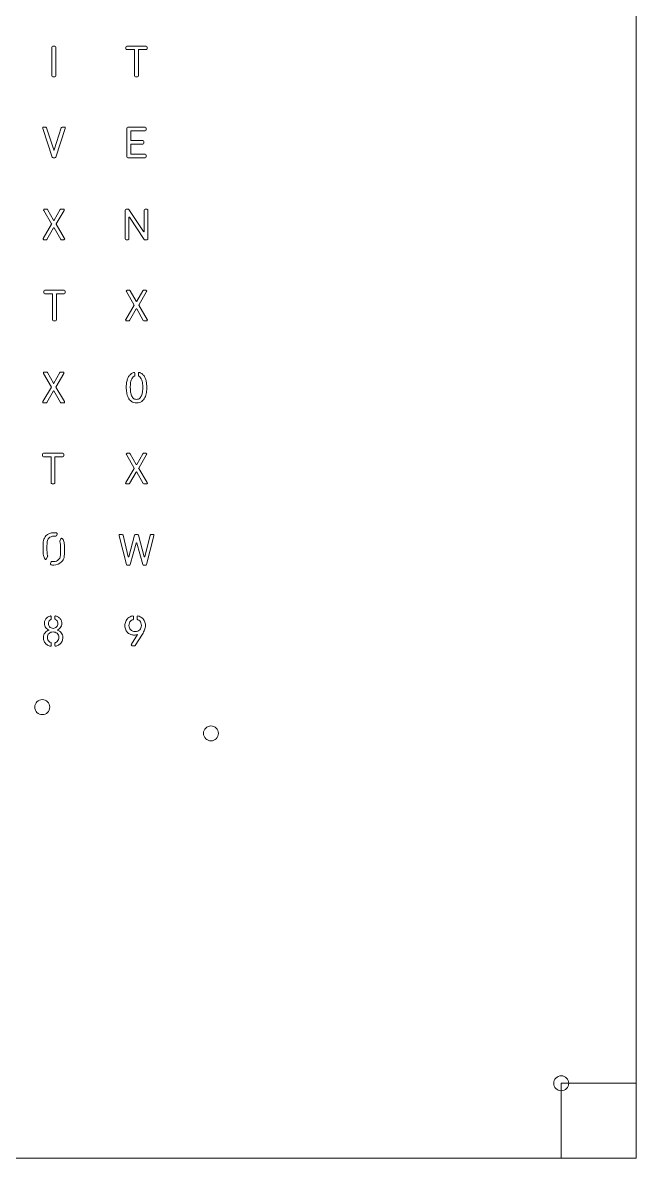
# Model space of a CAD drawing. Header units: millimetres. Extents: x -160 to 740, y -160 to 740.
# Drawn here: x 494.9 to 740.2, y -159.8 to 294.5 of the extents above; entities that cross this region are included whole.
import ezdxf

# ---------------------------------------------------------------- set-up
doc = ezdxf.new("R2010")
doc.units = ezdxf.units.MM
doc.header["$MEASUREMENT"] = 0
doc.layers.add('Layer 1', color=7, linetype='Continuous', lineweight=0)

msp = doc.modelspace()

# ---------------------------------------------------------------- linework, layer by layer
at = {"layer": 'Layer 1', "color": 18, "lineweight": 9, "true_color": 0x000000}
msp.add_lwpolyline([(740.16, -159.84), (-159.84, -159.84), (-159.84, 740.16), (740.16, 740.16)], close=True, dxfattribs=at)
at = {"layer": 'Layer 1', "color": 250, "lineweight": 9, "true_color": 0x231f20}
msp.add_lwpolyline([(710.16, -129.84), (740.16, -129.84), (740.16, -159.84), (710.16, -159.84)], close=True, dxfattribs=at)
at = {"layer": 'Layer 1', "color": 18, "lineweight": 9, "true_color": 0x000000}
for centre in [(502.73, 20.66), (570.16, 10.16), (710.16, -129.84)]:
    msp.add_circle(centre, 3, dxfattribs=at)
at = {"layer": 'Layer 1', "color": 250, "lineweight": 9, "true_color": 0x231f20}
for points, knots in [([(507.79, 272.89), (507.79, 272.89), (506.98, 272.89), (506.98, 272.89), (506.78, 272.89), (506.61, 273.05), (506.61, 273.25), (506.61, 273.25), (506.61, 284.78), (506.61, 284.78), (506.61, 284.98), (506.78, 285.15), (506.98, 285.15), (506.98, 285.15), (507.79, 285.15), (507.79, 285.15), (507.99, 285.15), (508.16, 284.98), (508.16, 284.78), (508.16, 284.78), (508.16, 273.25), (508.16, 273.25), (508.16, 273.05), (507.99, 272.89), (507.79, 272.89)], [0, 0, 0, 0, 1, 1, 1, 2, 2, 2, 3, 3, 3, 4, 4, 4, 5, 5, 5, 6, 6, 6, 7, 7, 7, 8, 8, 8, 8]), ([(540.8, 272.89), (540.8, 272.89), (540, 272.89), (540, 272.89), (539.79, 272.89), (539.63, 273.05), (539.63, 273.25), (539.63, 273.25), (539.63, 283.63), (539.63, 283.63), (539.63, 283.69), (539.58, 283.74), (539.52, 283.74), (539.52, 283.74), (536.52, 283.74), (536.52, 283.74), (536.32, 283.74), (536.15, 283.91), (536.15, 284.11), (536.15, 284.11), (536.15, 284.78), (536.15, 284.78), (536.15, 284.98), (536.32, 285.15), (536.52, 285.15), (536.52, 285.15), (544.27, 285.15), (544.27, 285.15), (544.48, 285.15), (544.64, 284.98), (544.64, 284.78), (544.64, 284.78), (544.64, 284.11), (544.64, 284.11), (544.64, 283.91), (544.48, 283.74), (544.27, 283.74), (544.27, 283.74), (541.28, 283.74), (541.28, 283.74), (541.22, 283.74), (541.17, 283.69), (541.17, 283.63), (541.17, 283.63), (541.17, 273.25), (541.17, 273.25), (541.17, 273.05), (541.01, 272.89), (540.8, 272.89)], [0, 0, 0, 0, 1, 1, 1, 2, 2, 2, 3, 3, 3, 4, 4, 4, 5, 5, 5, 6, 6, 6, 7, 7, 7, 8, 8, 8, 9, 9, 9, 10, 10, 10, 11, 11, 11, 12, 12, 12, 13, 13, 13, 14, 14, 14, 15, 15, 15, 16, 16, 16, 16]), ([(507.74, 240.44), (507.74, 240.44), (507.04, 240.44), (507.04, 240.44), (506.88, 240.44), (506.74, 240.55), (506.69, 240.7), (506.69, 240.7), (502.9, 252.22), (502.9, 252.22), (502.86, 252.34), (502.88, 252.46), (502.95, 252.56), (503.02, 252.65), (503.13, 252.71), (503.25, 252.71), (503.25, 252.71), (504.1, 252.71), (504.1, 252.71), (504.26, 252.71), (504.4, 252.6), (504.45, 252.45), (504.45, 252.45), (507.29, 243.61), (507.29, 243.61), (507.31, 243.54), (507.37, 243.54), (507.39, 243.54), (507.4, 243.54), (507.47, 243.54), (507.49, 243.61), (507.49, 243.61), (510.33, 252.45), (510.33, 252.45), (510.38, 252.6), (510.52, 252.71), (510.68, 252.71), (510.68, 252.71), (511.53, 252.71), (511.53, 252.71), (511.65, 252.71), (511.75, 252.65), (511.82, 252.56), (511.89, 252.46), (511.91, 252.34), (511.88, 252.22), (511.88, 252.22), (511.88, 252.22), (511.88, 252.22), (511.88, 252.22), (508.09, 240.7), (508.09, 240.7), (508.04, 240.55), (507.9, 240.44), (507.74, 240.44)], [0, 0, 0, 0, 1, 1, 1, 2, 2, 2, 3, 3, 3, 4, 4, 4, 5, 5, 5, 6, 6, 6, 7, 7, 7, 8, 8, 8, 9, 9, 9, 10, 10, 10, 11, 11, 11, 12, 12, 12, 13, 13, 13, 14, 14, 14, 15, 15, 15, 16, 16, 16, 17, 17, 17, 18, 18, 18, 18]), ([(511.75, 252.26), (511.75, 252.26), (511.75, 252.26), (511.75, 252.26), (511.75, 252.26), (511.75, 252.26), (511.75, 252.26)], [0, 0, 0, 0, 1, 1, 1, 2, 2, 2, 2]), ([(543.89, 240.44), (543.89, 240.44), (536.91, 240.44), (536.91, 240.44), (536.71, 240.44), (536.54, 240.61), (536.54, 240.81), (536.54, 240.81), (536.54, 252.34), (536.54, 252.34), (536.54, 252.54), (536.71, 252.71), (536.91, 252.71), (536.91, 252.71), (543.89, 252.71), (543.89, 252.71), (544.09, 252.71), (544.26, 252.54), (544.26, 252.34), (544.26, 252.34), (544.26, 251.67), (544.26, 251.67), (544.26, 251.46), (544.09, 251.3), (543.89, 251.3), (543.89, 251.3), (538.19, 251.3), (538.19, 251.3), (538.14, 251.3), (538.09, 251.25), (538.09, 251.19), (538.09, 251.19), (538.09, 247.44), (538.09, 247.44), (538.09, 247.38), (538.14, 247.33), (538.19, 247.33), (538.19, 247.33), (542.98, 247.33), (542.98, 247.33), (543.18, 247.33), (543.35, 247.17), (543.35, 246.96), (543.35, 246.96), (543.35, 246.29), (543.35, 246.29), (543.35, 246.09), (543.18, 245.92), (542.98, 245.92), (542.98, 245.92), (538.19, 245.92), (538.19, 245.92), (538.14, 245.92), (538.09, 245.87), (538.09, 245.82), (538.09, 245.82), (538.09, 241.96), (538.09, 241.96), (538.09, 241.9), (538.14, 241.85), (538.19, 241.85), (538.19, 241.85), (543.89, 241.85), (543.89, 241.85), (544.09, 241.85), (544.26, 241.69), (544.26, 241.48), (544.26, 241.48), (544.26, 240.81), (544.26, 240.81), (544.26, 240.61), (544.09, 240.44), (543.89, 240.44)], [0, 0, 0, 0, 1, 1, 1, 2, 2, 2, 3, 3, 3, 4, 4, 4, 5, 5, 5, 6, 6, 6, 7, 7, 7, 8, 8, 8, 9, 9, 9, 10, 10, 10, 11, 11, 11, 12, 12, 12, 13, 13, 13, 14, 14, 14, 15, 15, 15, 16, 16, 16, 17, 17, 17, 18, 18, 18, 19, 19, 19, 20, 20, 20, 21, 21, 21, 22, 22, 22, 23, 23, 23, 24, 24, 24, 24]), ([(511.34, 207.65), (511.34, 207.65), (510.42, 207.65), (510.42, 207.65), (510.28, 207.65), (510.16, 207.72), (510.1, 207.83), (510.1, 207.83), (507.45, 212.4), (507.45, 212.4), (507.43, 212.45), (507.38, 212.45), (507.36, 212.45), (507.36, 212.45), (507.36, 212.45), (507.36, 212.45), (507.34, 212.45), (507.3, 212.45), (507.27, 212.4), (507.27, 212.4), (504.61, 207.83), (504.61, 207.83), (504.55, 207.72), (504.43, 207.65), (504.29, 207.65), (504.29, 207.65), (503.4, 207.65), (503.4, 207.65), (503.26, 207.65), (503.14, 207.72), (503.08, 207.84), (503.01, 207.95), (503.01, 208.09), (503.08, 208.21), (503.08, 208.21), (506.47, 213.88), (506.47, 213.88), (506.49, 213.91), (506.49, 213.95), (506.47, 213.99), (506.47, 213.99), (503.31, 219.36), (503.31, 219.36), (503.24, 219.47), (503.24, 219.61), (503.31, 219.73), (503.38, 219.84), (503.5, 219.91), (503.63, 219.91), (503.63, 219.91), (504.56, 219.91), (504.56, 219.91), (504.7, 219.91), (504.82, 219.84), (504.88, 219.72), (504.88, 219.72), (507.27, 215.48), (507.27, 215.48), (507.3, 215.43), (507.34, 215.42), (507.36, 215.42), (507.38, 215.42), (507.43, 215.43), (507.45, 215.48), (507.45, 215.48), (509.84, 219.72), (509.84, 219.72), (509.91, 219.84), (510.03, 219.91), (510.16, 219.91), (510.16, 219.91), (511.09, 219.91), (511.09, 219.91), (511.23, 219.91), (511.35, 219.84), (511.41, 219.73), (511.48, 219.61), (511.48, 219.47), (511.41, 219.36), (511.41, 219.36), (508.24, 213.99), (508.24, 213.99), (508.22, 213.95), (508.22, 213.91), (508.24, 213.88), (508.24, 213.88), (511.66, 208.21), (511.66, 208.21), (511.73, 208.09), (511.73, 207.95), (511.66, 207.84), (511.6, 207.72), (511.48, 207.65), (511.34, 207.65)], [0, 0, 0, 0, 1, 1, 1, 2, 2, 2, 3, 3, 3, 4, 4, 4, 5, 5, 5, 6, 6, 6, 7, 7, 7, 8, 8, 8, 9, 9, 9, 10, 10, 10, 11, 11, 11, 12, 12, 12, 13, 13, 13, 14, 14, 14, 15, 15, 15, 16, 16, 16, 17, 17, 17, 18, 18, 18, 19, 19, 19, 20, 20, 20, 21, 21, 21, 22, 22, 22, 23, 23, 23, 24, 24, 24, 25, 25, 25, 26, 26, 26, 27, 27, 27, 28, 28, 28, 29, 29, 29, 30, 30, 30, 31, 31, 31, 31]), ([(544.59, 207.65), (544.59, 207.65), (543.75, 207.65), (543.75, 207.65), (543.62, 207.65), (543.51, 207.71), (543.44, 207.81), (543.44, 207.81), (537.57, 216.67), (537.57, 216.67), (537.53, 216.73), (537.47, 216.72), (537.45, 216.72), (537.44, 216.71), (537.38, 216.69), (537.38, 216.62), (537.38, 216.62), (537.38, 208.02), (537.38, 208.02), (537.38, 207.81), (537.21, 207.65), (537.01, 207.65), (537.01, 207.65), (536.2, 207.65), (536.2, 207.65), (536, 207.65), (535.83, 207.81), (535.83, 208.02), (535.83, 208.02), (535.83, 219.54), (535.83, 219.54), (535.83, 219.75), (536, 219.91), (536.2, 219.91), (536.2, 219.91), (537.05, 219.91), (537.05, 219.91), (537.18, 219.91), (537.29, 219.85), (537.36, 219.75), (537.36, 219.75), (543.23, 210.92), (543.23, 210.92), (543.27, 210.86), (543.33, 210.87), (543.34, 210.88), (543.36, 210.88), (543.42, 210.9), (543.42, 210.98), (543.42, 210.98), (543.42, 219.54), (543.42, 219.54), (543.42, 219.75), (543.58, 219.91), (543.79, 219.91), (543.79, 219.91), (544.59, 219.91), (544.59, 219.91), (544.8, 219.91), (544.96, 219.75), (544.96, 219.54), (544.96, 219.54), (544.96, 208.02), (544.96, 208.02), (544.96, 207.81), (544.8, 207.65), (544.59, 207.65)], [0, 0, 0, 0, 1, 1, 1, 2, 2, 2, 3, 3, 3, 4, 4, 4, 5, 5, 5, 6, 6, 6, 7, 7, 7, 8, 8, 8, 9, 9, 9, 10, 10, 10, 11, 11, 11, 12, 12, 12, 13, 13, 13, 14, 14, 14, 15, 15, 15, 16, 16, 16, 17, 17, 17, 18, 18, 18, 19, 19, 19, 20, 20, 20, 21, 21, 21, 22, 22, 22, 22]), ([(508.03, 175.21), (508.03, 175.21), (507.23, 175.21), (507.23, 175.21), (507.02, 175.21), (506.86, 175.37), (506.86, 175.58), (506.86, 175.58), (506.86, 185.96), (506.86, 185.96), (506.86, 186.01), (506.81, 186.06), (506.75, 186.06), (506.75, 186.06), (503.76, 186.06), (503.76, 186.06), (503.55, 186.06), (503.39, 186.23), (503.39, 186.43), (503.39, 186.43), (503.39, 187.1), (503.39, 187.1), (503.39, 187.31), (503.55, 187.47), (503.76, 187.47), (503.76, 187.47), (511.51, 187.47), (511.51, 187.47), (511.71, 187.47), (511.88, 187.31), (511.88, 187.1), (511.88, 187.1), (511.88, 186.43), (511.88, 186.43), (511.88, 186.23), (511.71, 186.06), (511.51, 186.06), (511.51, 186.06), (508.51, 186.06), (508.51, 186.06), (508.45, 186.06), (508.4, 186.01), (508.4, 185.96), (508.4, 185.96), (508.4, 175.58), (508.4, 175.58), (508.4, 175.37), (508.24, 175.21), (508.03, 175.21)], [0, 0, 0, 0, 1, 1, 1, 2, 2, 2, 3, 3, 3, 4, 4, 4, 5, 5, 5, 6, 6, 6, 7, 7, 7, 8, 8, 8, 9, 9, 9, 10, 10, 10, 11, 11, 11, 12, 12, 12, 13, 13, 13, 14, 14, 14, 15, 15, 15, 16, 16, 16, 16]), ([(544.37, 175.21), (544.37, 175.21), (543.44, 175.21), (543.44, 175.21), (543.31, 175.21), (543.19, 175.28), (543.12, 175.39), (543.12, 175.39), (540.48, 179.96), (540.48, 179.96), (540.46, 180), (540.41, 180.01), (540.39, 180.01), (540.39, 180.01), (540.39, 180.01), (540.39, 180.01), (540.37, 180.01), (540.33, 180), (540.3, 179.96), (540.3, 179.96), (537.64, 175.39), (537.64, 175.39), (537.58, 175.28), (537.45, 175.21), (537.32, 175.21), (537.32, 175.21), (536.43, 175.21), (536.43, 175.21), (536.29, 175.21), (536.17, 175.28), (536.11, 175.39), (536.04, 175.51), (536.04, 175.65), (536.11, 175.77), (536.11, 175.77), (539.5, 181.44), (539.5, 181.44), (539.52, 181.47), (539.52, 181.51), (539.5, 181.54), (539.5, 181.54), (536.34, 186.91), (536.34, 186.91), (536.27, 187.03), (536.27, 187.17), (536.34, 187.28), (536.41, 187.4), (536.53, 187.47), (536.66, 187.47), (536.66, 187.47), (537.59, 187.47), (537.59, 187.47), (537.72, 187.47), (537.85, 187.4), (537.91, 187.28), (537.91, 187.28), (540.3, 183.04), (540.3, 183.04), (540.33, 182.99), (540.37, 182.98), (540.39, 182.98), (540.41, 182.98), (540.46, 182.99), (540.48, 183.04), (540.48, 183.04), (542.87, 187.28), (542.87, 187.28), (542.94, 187.4), (543.06, 187.47), (543.19, 187.47), (543.19, 187.47), (544.12, 187.47), (544.12, 187.47), (544.26, 187.47), (544.38, 187.4), (544.44, 187.28), (544.51, 187.17), (544.51, 187.03), (544.44, 186.91), (544.44, 186.91), (541.27, 181.55), (541.27, 181.55), (541.25, 181.51), (541.25, 181.47), (541.27, 181.44), (541.27, 181.44), (544.69, 175.77), (544.69, 175.77), (544.76, 175.65), (544.76, 175.51), (544.69, 175.39), (544.63, 175.28), (544.51, 175.21), (544.37, 175.21)], [0, 0, 0, 0, 1, 1, 1, 2, 2, 2, 3, 3, 3, 4, 4, 4, 5, 5, 5, 6, 6, 6, 7, 7, 7, 8, 8, 8, 9, 9, 9, 10, 10, 10, 11, 11, 11, 12, 12, 12, 13, 13, 13, 14, 14, 14, 15, 15, 15, 16, 16, 16, 17, 17, 17, 18, 18, 18, 19, 19, 19, 20, 20, 20, 21, 21, 21, 22, 22, 22, 23, 23, 23, 24, 24, 24, 25, 25, 25, 26, 26, 26, 27, 27, 27, 28, 28, 28, 29, 29, 29, 30, 30, 30, 31, 31, 31, 31]), ([(511.24, 142.41), (511.24, 142.41), (510.32, 142.41), (510.32, 142.41), (510.19, 142.41), (510.06, 142.48), (510, 142.6), (510, 142.6), (507.36, 147.16), (507.36, 147.16), (507.33, 147.21), (507.28, 147.22), (507.27, 147.22), (507.27, 147.22), (507.27, 147.22), (507.27, 147.22), (507.25, 147.22), (507.2, 147.21), (507.17, 147.16), (507.17, 147.16), (504.52, 142.6), (504.52, 142.6), (504.45, 142.48), (504.33, 142.41), (504.2, 142.41), (504.2, 142.41), (503.3, 142.41), (503.3, 142.41), (503.17, 142.41), (503.05, 142.48), (502.98, 142.6), (502.91, 142.72), (502.92, 142.86), (502.98, 142.97), (502.98, 142.97), (506.37, 148.64), (506.37, 148.64), (506.39, 148.68), (506.39, 148.72), (506.37, 148.75), (506.37, 148.75), (503.22, 154.12), (503.22, 154.12), (503.15, 154.23), (503.15, 154.37), (503.21, 154.49), (503.28, 154.61), (503.4, 154.68), (503.54, 154.68), (503.54, 154.68), (504.46, 154.68), (504.46, 154.68), (504.6, 154.68), (504.72, 154.6), (504.79, 154.49), (504.79, 154.49), (507.17, 150.24), (507.17, 150.24), (507.2, 150.19), (507.25, 150.19), (507.27, 150.19), (507.28, 150.19), (507.33, 150.19), (507.36, 150.24), (507.36, 150.24), (509.75, 154.49), (509.75, 154.49), (509.81, 154.6), (509.93, 154.68), (510.07, 154.68), (510.07, 154.68), (511, 154.68), (511, 154.68), (511.13, 154.68), (511.25, 154.61), (511.32, 154.49), (511.38, 154.37), (511.38, 154.23), (511.31, 154.12), (511.31, 154.12), (508.14, 148.75), (508.14, 148.75), (508.12, 148.72), (508.12, 148.68), (508.14, 148.64), (508.14, 148.64), (511.56, 142.97), (511.56, 142.97), (511.63, 142.86), (511.63, 142.72), (511.57, 142.6), (511.5, 142.48), (511.38, 142.41), (511.24, 142.41)], [0, 0, 0, 0, 1, 1, 1, 2, 2, 2, 3, 3, 3, 4, 4, 4, 5, 5, 5, 6, 6, 6, 7, 7, 7, 8, 8, 8, 9, 9, 9, 10, 10, 10, 11, 11, 11, 12, 12, 12, 13, 13, 13, 14, 14, 14, 15, 15, 15, 16, 16, 16, 17, 17, 17, 18, 18, 18, 19, 19, 19, 20, 20, 20, 21, 21, 21, 22, 22, 22, 23, 23, 23, 24, 24, 24, 25, 25, 25, 26, 26, 26, 27, 27, 27, 28, 28, 28, 29, 29, 29, 30, 30, 30, 31, 31, 31, 31]), ([(544.44, 149.9), (544.4, 150.37), (544.32, 150.84), (544.2, 151.29), (544.08, 151.75), (543.92, 152.18), (543.73, 152.6), (543.53, 153.01), (543.28, 153.38), (542.97, 153.68), (542.66, 153.99), (542.29, 154.24), (541.87, 154.43), (541.74, 154.49), (541.59, 154.54), (541.44, 154.57), (541.28, 154.62), (541.13, 154.5), (541.13, 154.34), (541.13, 154.34), (541.13, 153.16), (541.13, 153.16), (541.21, 153.13), (541.29, 153.1), (541.36, 153.05), (541.63, 152.9), (541.86, 152.68), (542.04, 152.42), (542.23, 152.16), (542.38, 151.86), (542.49, 151.53), (542.6, 151.2), (542.69, 150.85), (542.75, 150.5), (542.81, 150.15), (542.85, 149.8), (542.87, 149.46), (542.88, 149.11), (542.89, 148.81), (542.89, 148.54), (542.89, 148.14), (542.87, 147.68), (542.82, 147.14), (542.77, 146.6), (542.66, 146.08), (542.49, 145.58), (542.32, 145.08), (542.07, 144.66), (541.74, 144.31), (541.41, 143.96), (540.96, 143.79), (540.4, 143.79), (539.84, 143.79), (539.39, 143.96), (539.06, 144.31), (538.73, 144.66), (538.48, 145.08), (538.31, 145.58), (538.14, 146.08), (538.03, 146.6), (537.98, 147.14), (537.93, 147.68), (537.91, 148.14), (537.91, 148.54), (537.91, 148.81), (537.91, 149.11), (537.93, 149.46), (537.95, 149.8), (537.99, 150.15), (538.05, 150.5), (538.11, 150.85), (538.2, 151.2), (538.31, 151.53), (538.42, 151.86), (538.57, 152.16), (538.76, 152.42), (538.94, 152.68), (539.17, 152.9), (539.44, 153.05), (539.51, 153.1), (539.59, 153.13), (539.67, 153.16), (539.67, 153.16), (539.67, 154.34), (539.67, 154.34), (539.67, 154.5), (539.51, 154.62), (539.36, 154.57), (539.21, 154.54), (539.06, 154.49), (538.93, 154.43), (538.5, 154.24), (538.14, 153.99), (537.83, 153.68), (537.52, 153.38), (537.27, 153.01), (537.07, 152.6), (536.88, 152.18), (536.72, 151.75), (536.6, 151.29), (536.48, 150.84), (536.4, 150.37), (536.36, 149.9), (536.31, 149.43), (536.29, 148.98), (536.29, 148.54), (536.29, 147.91), (536.35, 147.24), (536.46, 146.52), (536.57, 145.8), (536.78, 145.13), (537.08, 144.51), (537.38, 143.89), (537.8, 143.38), (538.34, 142.98), (538.87, 142.57), (539.56, 142.37), (540.4, 142.37), (541.24, 142.37), (541.93, 142.57), (542.46, 142.98), (543, 143.38), (543.42, 143.89), (543.72, 144.51), (544.02, 145.13), (544.23, 145.8), (544.34, 146.52), (544.45, 147.24), (544.51, 147.91), (544.51, 148.54), (544.51, 148.98), (544.49, 149.43), (544.44, 149.9)], [0, 0, 0, 0, 1, 1, 1, 2, 2, 2, 3, 3, 3, 4, 4, 4, 5, 5, 5, 6, 6, 6, 7, 7, 7, 8, 8, 8, 9, 9, 9, 10, 10, 10, 11, 11, 11, 12, 12, 12, 13, 13, 13, 14, 14, 14, 15, 15, 15, 16, 16, 16, 17, 17, 17, 18, 18, 18, 19, 19, 19, 20, 20, 20, 21, 21, 21, 22, 22, 22, 23, 23, 23, 24, 24, 24, 25, 25, 25, 26, 26, 26, 27, 27, 27, 28, 28, 28, 29, 29, 29, 30, 30, 30, 31, 31, 31, 32, 32, 32, 33, 33, 33, 34, 34, 34, 35, 35, 35, 36, 36, 36, 37, 37, 37, 38, 38, 38, 39, 39, 39, 40, 40, 40, 41, 41, 41, 42, 42, 42, 43, 43, 43, 44, 44, 44, 44]), ([(507.43, 109.97), (507.43, 109.97), (506.63, 109.97), (506.63, 109.97), (506.42, 109.97), (506.26, 110.14), (506.26, 110.34), (506.26, 110.34), (506.26, 120.72), (506.26, 120.72), (506.26, 120.78), (506.21, 120.82), (506.15, 120.82), (506.15, 120.82), (503.16, 120.82), (503.16, 120.82), (502.95, 120.82), (502.79, 120.99), (502.79, 121.19), (502.79, 121.19), (502.79, 121.86), (502.79, 121.86), (502.79, 122.07), (502.95, 122.23), (503.16, 122.23), (503.16, 122.23), (510.91, 122.23), (510.91, 122.23), (511.11, 122.23), (511.28, 122.07), (511.28, 121.86), (511.28, 121.86), (511.28, 121.19), (511.28, 121.19), (511.28, 120.99), (511.11, 120.82), (510.91, 120.82), (510.91, 120.82), (507.91, 120.82), (507.91, 120.82), (507.85, 120.82), (507.8, 120.78), (507.8, 120.72), (507.8, 120.72), (507.8, 110.34), (507.8, 110.34), (507.8, 110.14), (507.64, 109.97), (507.43, 109.97)], [0, 0, 0, 0, 1, 1, 1, 2, 2, 2, 3, 3, 3, 4, 4, 4, 5, 5, 5, 6, 6, 6, 7, 7, 7, 8, 8, 8, 9, 9, 9, 10, 10, 10, 11, 11, 11, 12, 12, 12, 13, 13, 13, 14, 14, 14, 15, 15, 15, 16, 16, 16, 16]), ([(544.37, 109.97), (544.37, 109.97), (543.44, 109.97), (543.44, 109.97), (543.31, 109.97), (543.19, 110.04), (543.12, 110.15), (543.12, 110.15), (540.48, 114.72), (540.48, 114.72), (540.46, 114.77), (540.41, 114.77), (540.39, 114.77), (540.39, 114.77), (540.39, 114.77), (540.39, 114.77), (540.37, 114.77), (540.33, 114.77), (540.3, 114.72), (540.3, 114.72), (537.64, 110.15), (537.64, 110.15), (537.58, 110.04), (537.45, 109.97), (537.32, 109.97), (537.32, 109.97), (536.43, 109.97), (536.43, 109.97), (536.29, 109.97), (536.17, 110.04), (536.11, 110.16), (536.04, 110.27), (536.04, 110.41), (536.11, 110.53), (536.11, 110.53), (539.5, 116.2), (539.5, 116.2), (539.52, 116.23), (539.52, 116.27), (539.5, 116.31), (539.5, 116.31), (536.34, 121.68), (536.34, 121.68), (536.27, 121.79), (536.27, 121.93), (536.34, 122.05), (536.41, 122.16), (536.53, 122.23), (536.66, 122.23), (536.66, 122.23), (537.59, 122.23), (537.59, 122.23), (537.72, 122.23), (537.85, 122.16), (537.91, 122.05), (537.91, 122.05), (540.3, 117.8), (540.3, 117.8), (540.33, 117.75), (540.37, 117.74), (540.39, 117.74), (540.41, 117.74), (540.46, 117.75), (540.48, 117.8), (540.48, 117.8), (542.87, 122.05), (542.87, 122.05), (542.94, 122.16), (543.06, 122.23), (543.19, 122.23), (543.19, 122.23), (544.12, 122.23), (544.12, 122.23), (544.26, 122.23), (544.38, 122.16), (544.44, 122.05), (544.51, 121.93), (544.51, 121.79), (544.44, 121.68), (544.44, 121.68), (541.27, 116.31), (541.27, 116.31), (541.25, 116.27), (541.25, 116.23), (541.27, 116.2), (541.27, 116.2), (544.69, 110.53), (544.69, 110.53), (544.76, 110.41), (544.76, 110.27), (544.69, 110.16), (544.63, 110.04), (544.51, 109.97), (544.37, 109.97)], [0, 0, 0, 0, 1, 1, 1, 2, 2, 2, 3, 3, 3, 4, 4, 4, 5, 5, 5, 6, 6, 6, 7, 7, 7, 8, 8, 8, 9, 9, 9, 10, 10, 10, 11, 11, 11, 12, 12, 12, 13, 13, 13, 14, 14, 14, 15, 15, 15, 16, 16, 16, 17, 17, 17, 18, 18, 18, 19, 19, 19, 20, 20, 20, 21, 21, 21, 22, 22, 22, 23, 23, 23, 24, 24, 24, 25, 25, 25, 26, 26, 26, 27, 27, 27, 28, 28, 28, 29, 29, 29, 30, 30, 30, 31, 31, 31, 31]), ([(504.14, 79.75), (504.02, 79.75), (503.91, 79.8), (503.84, 79.9), (503.52, 80.34), (503.3, 80.84), (503.19, 81.39), (503.1, 81.9), (503.06, 82.86), (503.06, 84.33), (503.06, 85.8), (503.1, 86.77), (503.19, 87.27), (503.34, 88.03), (503.68, 88.68), (504.21, 89.2), (505.05, 90.04), (506.09, 90.47), (507.32, 90.47), (507.69, 90.47), (508.04, 90.43), (508.38, 90.35), (508.48, 90.33), (508.57, 90.26), (508.62, 90.16), (508.67, 90.07), (508.67, 89.95), (508.63, 89.85), (508.63, 89.85), (508.36, 89.22), (508.36, 89.22), (508.3, 89.06), (508.12, 88.97), (507.94, 89.01), (507.75, 89.05), (507.54, 89.07), (507.32, 89.07), (506.55, 89.07), (505.9, 88.8), (505.37, 88.27), (505.04, 87.93), (504.82, 87.48), (504.71, 86.96), (504.63, 86.5), (504.58, 85.61), (504.58, 84.33), (504.58, 83.05), (504.63, 82.17), (504.71, 81.71), (504.75, 81.53), (504.8, 81.35), (504.87, 81.18), (504.91, 81.09), (504.9, 81), (504.87, 80.91), (504.87, 80.91), (504.48, 79.97), (504.48, 79.97), (504.42, 79.85), (504.31, 79.77), (504.18, 79.75), (504.17, 79.75), (504.15, 79.75), (504.14, 79.75)], [0, 0, 0, 0, 1, 1, 1, 2, 2, 2, 3, 3, 3, 4, 4, 4, 5, 5, 5, 6, 6, 6, 7, 7, 7, 8, 8, 8, 9, 9, 9, 10, 10, 10, 11, 11, 11, 12, 12, 12, 13, 13, 13, 14, 14, 14, 15, 15, 15, 16, 16, 16, 17, 17, 17, 18, 18, 18, 19, 19, 19, 20, 20, 20, 21, 21, 21, 21]), ([(507.32, 77.5), (506.95, 77.5), (506.59, 77.54), (506.26, 77.61), (506.15, 77.64), (506.07, 77.7), (506.02, 77.8), (505.97, 77.9), (505.97, 78.01), (506.01, 78.11), (506.01, 78.11), (506.27, 78.74), (506.27, 78.74), (506.34, 78.9), (506.51, 78.99), (506.69, 78.95), (506.89, 78.91), (507.1, 78.89), (507.32, 78.89), (508.08, 78.89), (508.74, 79.16), (509.26, 79.69), (509.6, 80.04), (509.82, 80.48), (509.92, 81), (510.01, 81.47), (510.05, 82.35), (510.05, 83.63), (510.05, 84.91), (510.01, 85.79), (509.92, 86.26), (509.89, 86.44), (509.83, 86.61), (509.77, 86.78), (509.73, 86.87), (509.73, 86.97), (509.77, 87.05), (509.77, 87.05), (510.16, 87.99), (510.16, 87.99), (510.21, 88.11), (510.32, 88.19), (510.45, 88.21), (510.59, 88.23), (510.72, 88.17), (510.8, 88.06), (511.12, 87.63), (511.33, 87.13), (511.44, 86.57), (511.44, 86.57), (511.44, 86.57), (511.44, 86.57), (511.53, 86.06), (511.58, 85.08), (511.58, 83.63), (511.58, 82.18), (511.53, 81.19), (511.44, 80.69), (511.29, 79.93), (510.95, 79.29), (510.43, 78.76), (509.59, 77.92), (508.54, 77.5), (507.32, 77.5)], [0, 0, 0, 0, 1, 1, 1, 2, 2, 2, 3, 3, 3, 4, 4, 4, 5, 5, 5, 6, 6, 6, 7, 7, 7, 8, 8, 8, 9, 9, 9, 10, 10, 10, 11, 11, 11, 12, 12, 12, 13, 13, 13, 14, 14, 14, 15, 15, 15, 16, 16, 16, 17, 17, 17, 18, 18, 18, 19, 19, 19, 20, 20, 20, 21, 21, 21, 21]), ([(544.07, 77.45), (544.07, 77.45), (543.24, 77.45), (543.24, 77.45), (543.08, 77.45), (542.93, 77.56), (542.89, 77.72), (542.89, 77.72), (540.5, 86.33), (540.5, 86.33), (540.48, 86.4), (540.42, 86.4), (540.4, 86.4), (540.38, 86.4), (540.32, 86.4), (540.3, 86.33), (540.3, 86.33), (537.91, 77.72), (537.91, 77.72), (537.87, 77.56), (537.72, 77.45), (537.56, 77.45), (537.56, 77.45), (536.72, 77.45), (536.72, 77.45), (536.56, 77.45), (536.41, 77.56), (536.37, 77.73), (536.37, 77.73), (533.42, 89.25), (533.42, 89.25), (533.39, 89.36), (533.42, 89.48), (533.49, 89.57), (533.56, 89.66), (533.66, 89.71), (533.78, 89.71), (533.78, 89.71), (534.65, 89.71), (534.65, 89.71), (534.82, 89.71), (534.97, 89.6), (535.01, 89.43), (535.01, 89.43), (537.09, 80.83), (537.09, 80.83), (537.11, 80.76), (537.17, 80.76), (537.19, 80.75), (537.21, 80.75), (537.28, 80.76), (537.3, 80.83), (537.3, 80.83), (539.65, 89.44), (539.65, 89.44), (539.69, 89.6), (539.84, 89.71), (540.01, 89.71), (540.01, 89.71), (540.79, 89.71), (540.79, 89.71), (540.96, 89.71), (541.1, 89.6), (541.15, 89.44), (541.15, 89.44), (543.5, 80.83), (543.5, 80.83), (543.52, 80.76), (543.58, 80.77), (543.61, 80.75), (543.63, 80.75), (543.69, 80.76), (543.71, 80.83), (543.71, 80.83), (545.79, 89.43), (545.79, 89.43), (545.83, 89.6), (545.98, 89.71), (546.15, 89.71), (546.15, 89.71), (547.02, 89.71), (547.02, 89.71), (547.14, 89.71), (547.24, 89.66), (547.31, 89.57), (547.38, 89.48), (547.41, 89.36), (547.38, 89.25), (547.38, 89.25), (547.38, 89.25), (547.38, 89.25), (547.38, 89.25), (544.43, 77.73), (544.43, 77.73), (544.39, 77.56), (544.24, 77.45), (544.07, 77.45)], [0, 0, 0, 0, 1, 1, 1, 2, 2, 2, 3, 3, 3, 4, 4, 4, 5, 5, 5, 6, 6, 6, 7, 7, 7, 8, 8, 8, 9, 9, 9, 10, 10, 10, 11, 11, 11, 12, 12, 12, 13, 13, 13, 14, 14, 14, 15, 15, 15, 16, 16, 16, 17, 17, 17, 18, 18, 18, 19, 19, 19, 20, 20, 20, 21, 21, 21, 22, 22, 22, 23, 23, 23, 24, 24, 24, 25, 25, 25, 26, 26, 26, 27, 27, 27, 28, 28, 28, 29, 29, 29, 30, 30, 30, 31, 31, 31, 32, 32, 32, 32]), ([(510.77, 49.58), (510.65, 49.9), (510.49, 50.18), (510.29, 50.43), (510.08, 50.69), (509.85, 50.9), (509.57, 51.07), (509.29, 51.25), (508.99, 51.38), (508.67, 51.47), (508.67, 51.47), (508.67, 51.52), (508.67, 51.52), (508.89, 51.58), (509.12, 51.68), (509.34, 51.82), (509.57, 51.97), (509.77, 52.15), (509.94, 52.38), (510.12, 52.6), (510.26, 52.88), (510.37, 53.2), (510.48, 53.52), (510.54, 53.88), (510.54, 54.3), (510.54, 54.75), (510.45, 55.16), (510.26, 55.52), (510.08, 55.89), (509.82, 56.2), (509.5, 56.46), (509.18, 56.71), (508.81, 56.91), (508.39, 57.05), (508.29, 57.09), (508.18, 57.12), (508.07, 57.14), (507.92, 57.18), (507.78, 57.06), (507.78, 56.9), (507.78, 56.9), (507.78, 55.99), (507.78, 55.99), (507.78, 55.89), (507.84, 55.81), (507.93, 55.76), (508.11, 55.68), (508.27, 55.57), (508.41, 55.42), (508.75, 55.07), (508.92, 54.61), (508.92, 54.06), (508.92, 53.82), (508.88, 53.58), (508.8, 53.36), (508.73, 53.13), (508.61, 52.93), (508.45, 52.76), (508.29, 52.58), (508.1, 52.44), (507.87, 52.34), (507.64, 52.23), (507.37, 52.18), (507.05, 52.18), (506.75, 52.18), (506.48, 52.23), (506.25, 52.35), (506.02, 52.46), (505.83, 52.6), (505.67, 52.77), (505.51, 52.95), (505.39, 53.15), (505.31, 53.37), (505.22, 53.6), (505.18, 53.83), (505.18, 54.06), (505.18, 54.63), (505.36, 55.08), (505.73, 55.43), (505.87, 55.56), (506.02, 55.67), (506.18, 55.75), (506.27, 55.79), (506.32, 55.88), (506.32, 55.97), (506.32, 55.97), (506.32, 56.9), (506.32, 56.9), (506.32, 57.06), (506.18, 57.18), (506.03, 57.14), (505.92, 57.12), (505.82, 57.09), (505.71, 57.05), (505.29, 56.91), (504.92, 56.71), (504.6, 56.46), (504.28, 56.2), (504.03, 55.89), (503.84, 55.52), (503.66, 55.16), (503.56, 54.75), (503.56, 54.3), (503.56, 53.88), (503.62, 53.52), (503.73, 53.2), (503.85, 52.88), (503.99, 52.6), (504.16, 52.38), (504.34, 52.15), (504.54, 51.97), (504.76, 51.82), (504.99, 51.68), (505.21, 51.58), (505.43, 51.52), (505.43, 51.52), (505.43, 51.47), (505.43, 51.47), (505.11, 51.38), (504.81, 51.25), (504.53, 51.07), (504.26, 50.9), (504.02, 50.69), (503.82, 50.43), (503.61, 50.18), (503.46, 49.9), (503.34, 49.58), (503.22, 49.27), (503.16, 48.93), (503.16, 48.55), (503.16, 47.99), (503.26, 47.49), (503.46, 47.04), (503.67, 46.59), (503.94, 46.21), (504.29, 45.89), (504.64, 45.58), (505.05, 45.34), (505.53, 45.18), (505.69, 45.12), (505.85, 45.08), (506.02, 45.04), (506.18, 45.01), (506.32, 45.12), (506.32, 45.28), (506.32, 45.28), (506.32, 46.46), (506.32, 46.46), (506.28, 46.48), (506.23, 46.48), (506.18, 46.5), (505.91, 46.6), (505.67, 46.74), (505.46, 46.93), (505.25, 47.11), (505.09, 47.34), (504.96, 47.62), (504.84, 47.89), (504.78, 48.21), (504.78, 48.55), (504.78, 49.2), (504.99, 49.72), (505.42, 50.13), (505.84, 50.54), (506.39, 50.75), (507.05, 50.76), (507.37, 50.76), (507.66, 50.71), (507.94, 50.62), (508.21, 50.52), (508.45, 50.38), (508.66, 50.2), (508.87, 50.01), (509.03, 49.78), (509.15, 49.51), (509.27, 49.23), (509.33, 48.91), (509.33, 48.55), (509.33, 47.9), (509.12, 47.37), (508.69, 46.96), (508.48, 46.75), (508.23, 46.61), (507.95, 46.51), (507.85, 46.47), (507.78, 46.38), (507.78, 46.27), (507.78, 46.27), (507.78, 45.28), (507.78, 45.28), (507.78, 45.12), (507.93, 45.01), (508.08, 45.04), (508.25, 45.08), (508.41, 45.12), (508.58, 45.18), (509.05, 45.34), (509.47, 45.58), (509.81, 45.89), (510.16, 46.21), (510.44, 46.59), (510.64, 47.04), (510.84, 47.49), (510.94, 47.99), (510.94, 48.55), (510.94, 48.93), (510.88, 49.27), (510.77, 49.58)], [0, 0, 0, 0, 1, 1, 1, 2, 2, 2, 3, 3, 3, 4, 4, 4, 5, 5, 5, 6, 6, 6, 7, 7, 7, 8, 8, 8, 9, 9, 9, 10, 10, 10, 11, 11, 11, 12, 12, 12, 13, 13, 13, 14, 14, 14, 15, 15, 15, 16, 16, 16, 17, 17, 17, 18, 18, 18, 19, 19, 19, 20, 20, 20, 21, 21, 21, 22, 22, 22, 23, 23, 23, 24, 24, 24, 25, 25, 25, 26, 26, 26, 27, 27, 27, 28, 28, 28, 29, 29, 29, 30, 30, 30, 31, 31, 31, 32, 32, 32, 33, 33, 33, 34, 34, 34, 35, 35, 35, 36, 36, 36, 37, 37, 37, 38, 38, 38, 39, 39, 39, 40, 40, 40, 41, 41, 41, 42, 42, 42, 43, 43, 43, 44, 44, 44, 45, 45, 45, 46, 46, 46, 47, 47, 47, 48, 48, 48, 49, 49, 49, 50, 50, 50, 51, 51, 51, 52, 52, 52, 53, 53, 53, 54, 54, 54, 55, 55, 55, 56, 56, 56, 57, 57, 57, 58, 58, 58, 59, 59, 59, 60, 60, 60, 61, 61, 61, 62, 62, 62, 63, 63, 63, 64, 64, 64, 65, 65, 65, 66, 66, 66, 67, 67, 67, 68, 68, 68, 69, 69, 69, 69]), ([(543.63, 55.01), (543.41, 55.48), (543.12, 55.88), (542.75, 56.22), (542.38, 56.56), (541.94, 56.82), (541.45, 57), (541.27, 57.06), (541.09, 57.11), (540.91, 57.15), (540.75, 57.19), (540.59, 57.07), (540.59, 56.91), (540.59, 56.91), (540.59, 55.76), (540.59, 55.76), (540.69, 55.73), (540.79, 55.7), (540.88, 55.66), (541.18, 55.54), (541.44, 55.37), (541.66, 55.15), (541.88, 54.93), (542.05, 54.67), (542.17, 54.37), (542.28, 54.06), (542.34, 53.73), (542.34, 53.37), (542.34, 53.01), (542.28, 52.68), (542.17, 52.38), (542.05, 52.08), (541.88, 51.81), (541.66, 51.6), (541.44, 51.38), (541.18, 51.21), (540.88, 51.08), (540.57, 50.96), (540.24, 50.9), (539.87, 50.9), (539.5, 50.9), (539.16, 50.96), (538.86, 51.08), (538.55, 51.21), (538.29, 51.38), (538.07, 51.6), (537.85, 51.81), (537.69, 52.08), (537.57, 52.38), (537.45, 52.68), (537.39, 53.01), (537.39, 53.37), (537.39, 53.73), (537.45, 54.06), (537.57, 54.37), (537.69, 54.67), (537.85, 54.93), (538.07, 55.15), (538.29, 55.37), (538.55, 55.54), (538.86, 55.66), (538.95, 55.7), (539.04, 55.73), (539.14, 55.76), (539.14, 55.76), (539.14, 56.91), (539.14, 56.91), (539.14, 57.07), (538.99, 57.19), (538.83, 57.16), (538.64, 57.12), (538.46, 57.07), (538.28, 57), (537.79, 56.83), (537.36, 56.57), (536.99, 56.24), (536.62, 55.9), (536.32, 55.48), (536.1, 54.98), (535.88, 54.48), (535.77, 53.91), (535.77, 53.26), (535.77, 52.6), (535.89, 52.04), (536.11, 51.56), (536.34, 51.08), (536.62, 50.69), (536.98, 50.38), (537.33, 50.07), (537.73, 49.85), (538.17, 49.7), (538.6, 49.55), (539.04, 49.48), (539.46, 49.48), (539.97, 49.48), (540.41, 49.57), (540.78, 49.75), (540.78, 49.75), (540.84, 49.75), (540.84, 49.75), (540.84, 49.75), (538.35, 45.91), (538.35, 45.91), (538.13, 45.58), (538.37, 45.13), (538.77, 45.13), (538.77, 45.13), (539.47, 45.13), (539.47, 45.13), (539.65, 45.13), (539.81, 45.22), (539.9, 45.37), (539.9, 45.37), (542.76, 49.9), (542.76, 49.9), (542.94, 50.18), (543.11, 50.46), (543.25, 50.73), (543.4, 51), (543.53, 51.27), (543.63, 51.54), (543.74, 51.82), (543.82, 52.11), (543.88, 52.41), (543.93, 52.72), (543.96, 53.05), (543.96, 53.42), (543.96, 54.01), (543.85, 54.54), (543.63, 55.01)], [0, 0, 0, 0, 1, 1, 1, 2, 2, 2, 3, 3, 3, 4, 4, 4, 5, 5, 5, 6, 6, 6, 7, 7, 7, 8, 8, 8, 9, 9, 9, 10, 10, 10, 11, 11, 11, 12, 12, 12, 13, 13, 13, 14, 14, 14, 15, 15, 15, 16, 16, 16, 17, 17, 17, 18, 18, 18, 19, 19, 19, 20, 20, 20, 21, 21, 21, 22, 22, 22, 23, 23, 23, 24, 24, 24, 25, 25, 25, 26, 26, 26, 27, 27, 27, 28, 28, 28, 29, 29, 29, 30, 30, 30, 31, 31, 31, 32, 32, 32, 33, 33, 33, 34, 34, 34, 35, 35, 35, 36, 36, 36, 37, 37, 37, 38, 38, 38, 39, 39, 39, 40, 40, 40, 41, 41, 41, 42, 42, 42, 43, 43, 43, 43])]:
    msp.add_open_spline(points, degree=3, knots=knots, dxfattribs=at)

doc.saveas('drawing.dxf')
